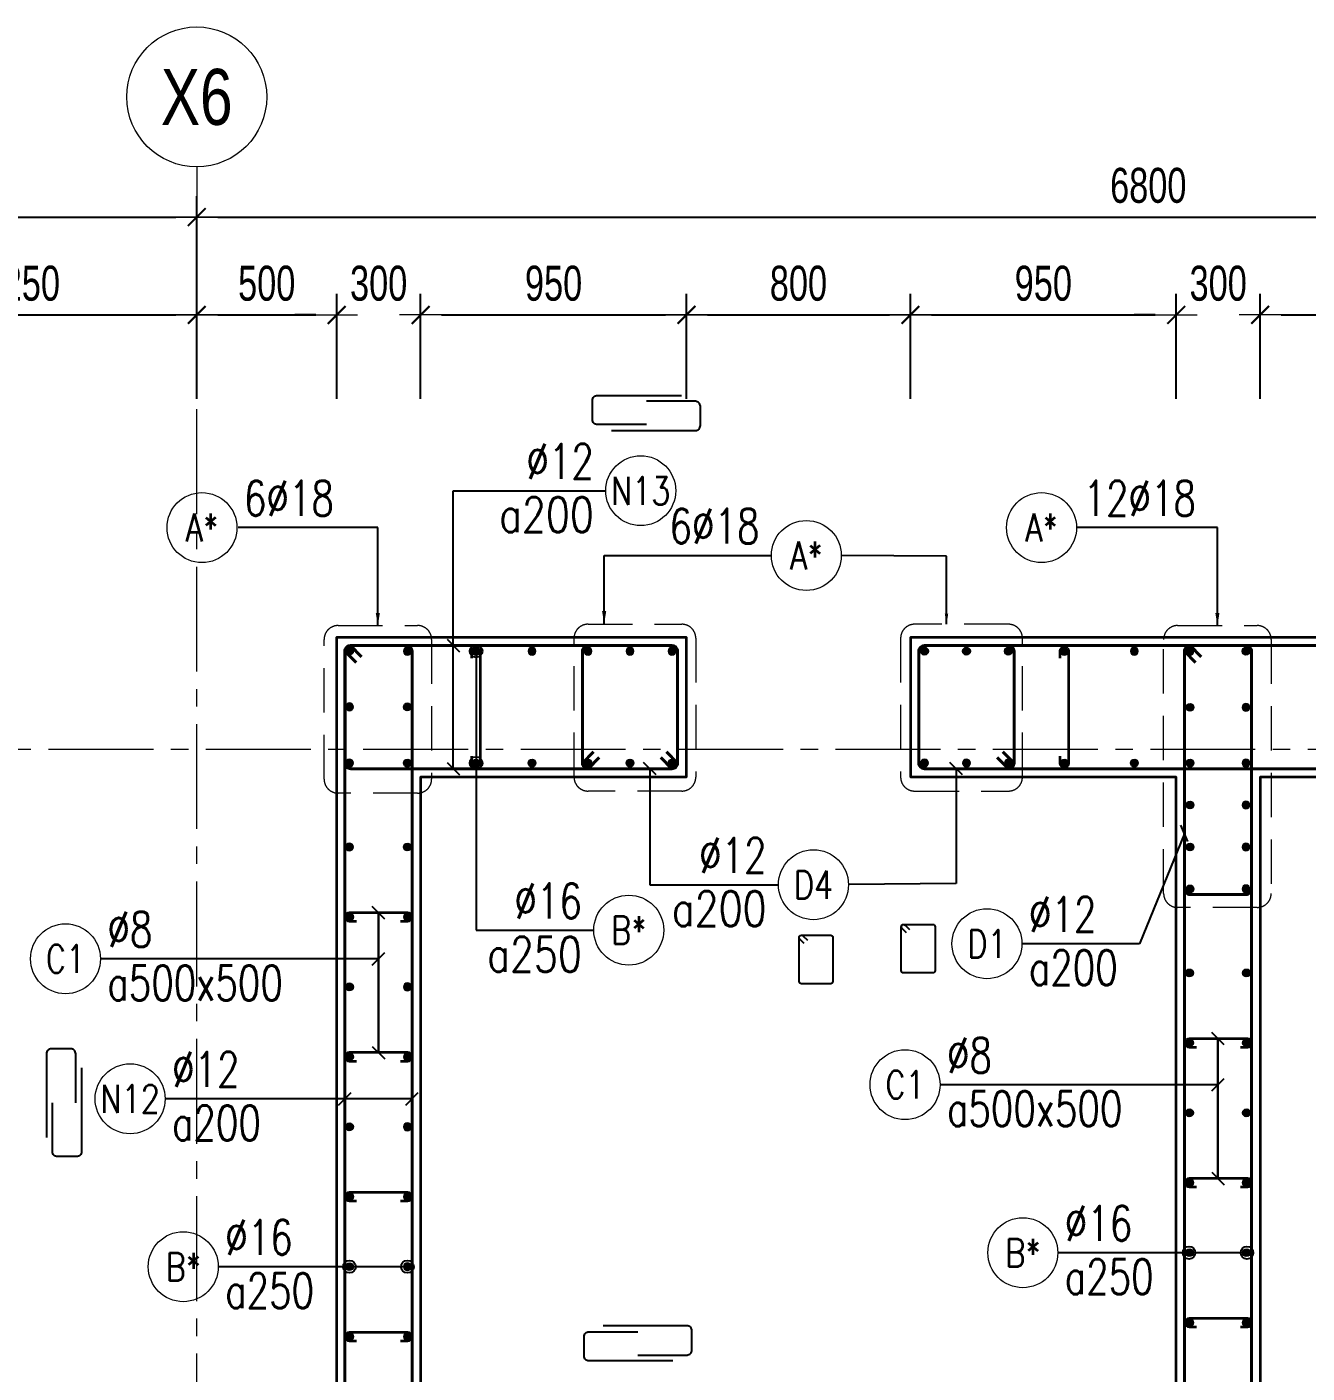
# Model space of a CAD drawing. Header units: millimetres. Extents: x 988833 to 1318015, y -9365 to 47591.
# Drawn here: x 999200 to 1003774, y 42775 to 47586 of the extents above; entities that cross this region are included whole.
import ezdxf
from ezdxf.enums import TextEntityAlignment as Align

# ---------------------------------------------------------------- set-up
doc = ezdxf.new("R2010")
doc.units = ezdxf.units.MM
doc.header["$MEASUREMENT"] = 0
doc.linetypes.add('HIDDEN2', pattern=[4.7625, 3.175, -1.5875])
doc.linetypes.add('OF_Grid_1$0$CENTER2', pattern=[1.125, 0.75, -0.125, 0.125, -0.125])
doc.layers.get('0').update_dxf_attribs({"lineweight": 20})
doc.layers.get('Defpoints').update_dxf_attribs({"color": 151, "lineweight": 9})
for name, color, linetype, lineweight in [('KC-LEADER', 153, 'Continuous', 18), ('KC-THEP', 6, 'Continuous', 40), ('NDC_S_DIM', 1, 'Continuous', 15), ('NDC_S_HIDDEN', 8, 'HIDDEN2', 13), ('NDC_S_LEADER', 1, 'Continuous', 15), ('NDC_S_REBAR', 4, 'Continuous', 35), ('NDC_S_STIRRUP', 4, 'Continuous', 40), ('NDC_S_VN TEXT', 7, 'Continuous', 20), ('NDC_S_WALL', 6, 'Continuous', 35), ('OF_Grid_1$0$NDC_S_AXIS', 5, 'OF_Grid_1$0$CENTER2', 13), ('OF_Grid_1$0$NDC_S_SYMBOL', 1, 'Continuous', 15), ('OF_Grid_1$0$NDC_S_TEXT SYMBOL', 7, 'Continuous', 20)]:
    doc.layers.add(name, color=color, linetype=linetype, lineweight=lineweight)
doc.layers.add('Leader', color=6, linetype='Continuous')
doc.layers.add('Ligature', color=1, linetype='Continuous')
doc.styles.add('NDC_DIM', font='', dxfattribs={"width": 0.75})
doc.styles.add('NDC_EN TXT', font='romans.shx', dxfattribs={"width": 0.8})
doc.styles.add('OF_Grid_1$0$NDC_ANNO', font='', dxfattribs={"width": 0.8})
doc.styles.get('NDC_DIM').set_extended_font_data('Dotum')
doc.styles.get('OF_Grid_1$0$NDC_ANNO').set_extended_font_data('Dotum')
doc.dimstyles.new('NDC_dim_25', dxfattribs={"dimscale": 25, "dimtxt": 2.5, "dimasz": 1.5, "dimexe": 1.5, "dimexo": 2.5, "dimgap": 1, "dimtad": 1, "dimdec": 0, "dimzin": 0, "dimdsep": 46, "dimtxsty": 'NDC_DIM', "dimblk": 'DIMMARK', "dimcen": 0.09, "dimdle": 1.2, "dimclrd": 1, "dimclre": 1, "dimclrt": 3, "dimadec": 0, "dimazin": 0, "dimtfac": 1, "dimtdec": 0, "dimtix": 1, "dimtofl": 0, "dimtmove": 0, "dimatfit": 3, "dimfxl": 6, "dimfxlon": 1, "dimtolj": 1, "dimtzin": 0, "dimarcsym": 0})
doc.dimstyles.new('NDC_dim_30', dxfattribs={"dimscale": 30, "dimtxt": 2.5, "dimasz": 1.5, "dimexe": 1.5, "dimexo": 2.5, "dimgap": 1, "dimtad": 1, "dimdec": 0, "dimzin": 0, "dimdsep": 46, "dimtxsty": 'NDC_DIM', "dimblk": 'DIMMARK', "dimcen": 0.09, "dimdle": 1.2, "dimclrd": 1, "dimclre": 1, "dimclrt": 3, "dimadec": 0, "dimazin": 0, "dimtfac": 1, "dimtdec": 0, "dimtix": 1, "dimtofl": 0, "dimtmove": 0, "dimatfit": 3, "dimfxl": 6, "dimfxlon": 1, "dimtolj": 1, "dimtzin": 0, "dimarcsym": 0})
doc.dimstyles.new('NDC_dim_50', dxfattribs={"dimscale": 50, "dimtxt": 2.5, "dimasz": 1.5, "dimexe": 1.5, "dimexo": 2.5, "dimgap": 1, "dimtad": 1, "dimdec": 0, "dimzin": 0, "dimdsep": 46, "dimtxsty": 'NDC_DIM', "dimblk": 'DIMMARK', "dimcen": 0.09, "dimdle": 1.2, "dimclrd": 1, "dimclre": 1, "dimclrt": 3, "dimadec": 0, "dimazin": 0, "dimtfac": 1, "dimtdec": 0, "dimtix": 1, "dimtofl": 0, "dimtmove": 0, "dimatfit": 3, "dimfxl": 6, "dimfxlon": 1, "dimtolj": 1, "dimtzin": 0, "dimarcsym": 0})

# ---------------------------------------------------------------- blocks, each defined once
blk = doc.blocks.new('THEP')
at = {"layer": 'KC-LEADER', "color": 6}
blk.add_circle((0, 0), 14, dxfattribs=at)
at = {"layer": 'KC-THEP'}
for p, q in [((-14, 0), (14, 0)), ((9.9, 9.9), (-9.9, -9.9)), ((-9.9, 9.9), (9.9, -9.9)), ((0, 14), (0, -14))]:
    blk.add_line(p, q, dxfattribs=at)
blk = doc.blocks.new('DIMMARK')
at = {"layer": 'NDC_S_DIM', "color": 1}
blk.add_line((-1.5, 0), (1, 0), dxfattribs=at)
at = {"layer": 'NDC_S_DIM', "color": 2, "const_width": 0.1}
blk.add_lwpolyline([(-0.424, -0.424), (0.424, 0.424)], dxfattribs=at)
blk = doc.blocks.new('*U11')
blk.add_circle((-2.5, 0), 2.5)
at = {"layer": 'NDC_S_VN TEXT', "color": 3, "style": 'NDC_EN TXT', "width": 0.75}
for tag, p in [('DK1', (0.5, 0.846)), ('KC1', (0.5, -2.973))]:
    blk.add_attdef(tag, p, '', height=2.5, dxfattribs=at)
at = {"layer": 'NDC_S_VN TEXT', "color": 7, "style": 'NDC_EN TXT', "width": 0.8}
blk.add_attdef('SH2', text='', height=2, dxfattribs=at).set_placement((-2.5, 0), align=Align.MIDDLE)
blk = doc.blocks.new('A$C72321851')
at = {"layer": 'Ligature'}
for points in [[(-60.9, -129.3), (-60.9, 170.9, -0.414214), (-43.3, 188.5), (25.8, 188.5, -0.414214), (43.4, 170.9), (43.4, -4.3)], [(-39.7, -4.3), (-39.7, -179.5, 0.414214), (-22.1, -197.1), (47, -197.1, 0.414214), (64.6, -179.5), (64.6, 120.7)]]:
    blk.add_lwpolyline(points, format="xyb", dxfattribs=at)
blk = doc.blocks.new('*U12')
blk.add_circle((-2.5, 0), 2.5)
at = {"layer": 'NDC_S_VN TEXT', "color": 3, "style": 'NDC_EN TXT', "width": 0.75}
for tag, p in [('DK1', (0.5, 0.846)), ('KC1', (0.5, -2.973))]:
    blk.add_attdef(tag, p, '', height=2.5, dxfattribs=at)
at = {"layer": 'NDC_S_VN TEXT', "color": 7, "style": 'NDC_EN TXT', "width": 0.8}
blk.add_attdef('SH2', text='', height=2, dxfattribs=at).set_placement((-2.5, 0), align=Align.MIDDLE)
blk = doc.blocks.new('*U9')
blk.add_circle((2.5, 0), 2.5)
at = {"layer": 'NDC_S_VN TEXT', "color": 3, "style": 'NDC_EN TXT', "width": 0.75}
blk.add_attdef('DK2', text='', height=2.5, dxfattribs=at).set_placement((-0.85, 0.846), align=Align.RIGHT)
at = {"layer": 'NDC_S_VN TEXT', "color": 7, "style": 'NDC_EN TXT', "width": 0.8}
blk.add_attdef('SH3', text='', height=2, dxfattribs=at).set_placement((2.5, 0), align=Align.MIDDLE)
blk = doc.blocks.new('*U10')
blk.add_circle((2.5, 0), 2.5)
at = {"layer": 'NDC_S_VN TEXT', "color": 3, "style": 'NDC_EN TXT'}
for tag, width, p in [('DK2', 0.75, (-0.85, 0.846)), ('KC2', 0.8, (-0.85, -2.973))]:
    blk.add_attdef(tag, text='', height=2.5, dxfattribs=dict(at, width=width)).set_placement(p, align=Align.RIGHT)
at = {"layer": 'NDC_S_VN TEXT', "color": 7, "style": 'NDC_EN TXT', "width": 0.8}
blk.add_attdef('SH3', text='', height=2, dxfattribs=at).set_placement((2.5, 0), align=Align.MIDDLE)
blk = doc.blocks.new('*U13')
blk.add_circle((-2.5, 0), 2.5)
at = {"layer": 'NDC_S_VN TEXT', "color": 3, "style": 'NDC_EN TXT', "width": 0.75}
blk.add_attdef('DK1', (0.5, 0.846), '', height=2.5, dxfattribs=at)
at = {"layer": 'NDC_S_VN TEXT', "color": 7, "style": 'NDC_EN TXT', "width": 0.8}
blk.add_attdef('SH2', text='', height=2, dxfattribs=at).set_placement((-2.5, 0), align=Align.MIDDLE)
blk = doc.blocks.new('*U56')
at = {"layer": 'OF_Grid_1$0$NDC_S_SYMBOL'}
blk.add_line((0, 5), (0, 9), dxfattribs=at)
blk.add_circle((0, 0), 5, dxfattribs=at)
at = {"layer": 'OF_Grid_1$0$NDC_S_TEXT SYMBOL', "color": 7, "style": 'OF_Grid_1$0$NDC_ANNO', "width": 0.8}
blk.add_attdef('GRID', text='', height=4, dxfattribs=at).set_placement((0, 0), align=Align.MIDDLE)
blk = doc.blocks.new('*D180')
at = {"layer": 'Defpoints', "color": 0, "ltscale": 200, "transparency": 16777216}
for p in [(999806.4, 46906.4), (991706.4, 45352.4), (999806.4, 44783.5)]:
    blk.add_point(p, dxfattribs=at)
at = {"layer": 'NDC_S_DIM', "color": 1, "lineweight": -2, "ltscale": 200, "transparency": 16777216}
for p, q in [((991706.4, 46606.4), (991706.4, 46981.4)), ((999806.4, 46606.4), (999806.4, 46981.4)), ((991781.4, 46906.4), (999731.4, 46906.4))]:
    blk.add_line(p, q, dxfattribs=at)
at = {"layer": 'NDC_S_DIM', "color": 1, "lineweight": -2, "ltscale": 200, "transparency": 16777216, "xscale": 75, "yscale": 75, "zscale": 75, "rotation": 180}
blk.add_blockref('DIMMARK', (991706.4, 46906.4), dxfattribs=at)
at = {"layer": 'NDC_S_DIM', "color": 1, "lineweight": -2, "ltscale": 200, "transparency": 16777216, "xscale": 75, "yscale": 75, "zscale": 75}
blk.add_blockref('DIMMARK', (999806.4, 46906.4), dxfattribs=at)
at = {"layer": 'NDC_S_DIM', "color": 3, "ltscale": 200, "transparency": 16777216, "insert": (995756.4, 47019), "char_height": 125, "attachment_point": 5, "style": 'NDC_DIM'}
blk.add_mtext('\\A1;8100', dxfattribs=at)
blk = doc.blocks.new('*D181')
at = {"layer": 'Defpoints', "color": 0, "ltscale": 200, "transparency": 16777216}
for p in [(1006606.6, 46906.4), (999806.4, 44783.5), (1006606.6, 44153.7)]:
    blk.add_point(p, dxfattribs=at)
at = {"layer": 'NDC_S_DIM', "color": 1, "lineweight": -2, "ltscale": 200, "transparency": 16777216}
for p, q in [((999806.4, 46606.4), (999806.4, 46981.4)), ((1006606.6, 46606.4), (1006606.6, 46981.4)), ((999881.4, 46906.4), (1006531.6, 46906.4))]:
    blk.add_line(p, q, dxfattribs=at)
at = {"layer": 'NDC_S_DIM', "color": 1, "lineweight": -2, "ltscale": 200, "transparency": 16777216, "xscale": 75, "yscale": 75, "zscale": 75, "rotation": 180}
blk.add_blockref('DIMMARK', (999806.4, 46906.4), dxfattribs=at)
at = {"layer": 'NDC_S_DIM', "color": 1, "lineweight": -2, "ltscale": 200, "transparency": 16777216, "xscale": 75, "yscale": 75, "zscale": 75}
blk.add_blockref('DIMMARK', (1006606.6, 46906.4), dxfattribs=at)
at = {"layer": 'NDC_S_DIM', "color": 3, "ltscale": 200, "transparency": 16777216, "insert": (1003206.5, 47019), "char_height": 125, "attachment_point": 5, "style": 'NDC_DIM'}
blk.add_mtext('\\A1;6800', dxfattribs=at)
blk = doc.blocks.new('*D147')
at = {"layer": 'Defpoints', "color": 0, "ltscale": 200, "transparency": 16777216}
for p in [(999806.4, 46556.7), (999806.4, 45004.9), (998556.4, 44904.9)]:
    blk.add_point(p, dxfattribs=at)
at = {"layer": 'NDC_S_DIM', "color": 1, "lineweight": -2, "ltscale": 200, "transparency": 16777216}
for p, q in [((998556.4, 46256.7), (998556.4, 46631.7)), ((999806.4, 46256.7), (999806.4, 46631.7)), ((998631.4, 46556.7), (999731.4, 46556.7))]:
    blk.add_line(p, q, dxfattribs=at)
at = {"layer": 'NDC_S_DIM', "color": 1, "lineweight": -2, "ltscale": 200, "transparency": 16777216, "xscale": 75, "yscale": 75, "zscale": 75, "rotation": 180}
blk.add_blockref('DIMMARK', (998556.4, 46556.7), dxfattribs=at)
at = {"layer": 'NDC_S_DIM', "color": 1, "lineweight": -2, "ltscale": 200, "transparency": 16777216, "xscale": 75, "yscale": 75, "zscale": 75}
blk.add_blockref('DIMMARK', (999806.4, 46556.7), dxfattribs=at)
at = {"layer": 'NDC_S_DIM', "color": 3, "ltscale": 200, "transparency": 16777216, "insert": (999181.4, 46669.2), "char_height": 125, "attachment_point": 5, "style": 'NDC_DIM'}
blk.add_mtext('\\A1;1250', dxfattribs=at)
blk = doc.blocks.new('*D148')
at = {"layer": 'Defpoints', "color": 0, "ltscale": 200, "transparency": 16777216}
for p in [(1000306.4, 46556.7), (1000306.4, 45281.8), (999806.4, 45004.9)]:
    blk.add_point(p, dxfattribs=at)
at = {"layer": 'NDC_S_DIM', "color": 1, "lineweight": -2, "ltscale": 200, "transparency": 16777216}
for p, q in [((999806.4, 46256.7), (999806.4, 46631.7)), ((1000306.4, 46256.7), (1000306.4, 46631.7)), ((999881.4, 46556.7), (1000231.4, 46556.7))]:
    blk.add_line(p, q, dxfattribs=at)
at = {"layer": 'NDC_S_DIM', "color": 1, "lineweight": -2, "ltscale": 200, "transparency": 16777216, "xscale": 75, "yscale": 75, "zscale": 75, "rotation": 180}
blk.add_blockref('DIMMARK', (999806.4, 46556.7), dxfattribs=at)
at = {"layer": 'NDC_S_DIM', "color": 1, "lineweight": -2, "ltscale": 200, "transparency": 16777216, "xscale": 75, "yscale": 75, "zscale": 75}
blk.add_blockref('DIMMARK', (1000306.4, 46556.7), dxfattribs=at)
at = {"layer": 'NDC_S_DIM', "color": 3, "ltscale": 200, "transparency": 16777216, "insert": (1000056.4, 46669.2), "char_height": 125, "attachment_point": 5, "style": 'NDC_DIM'}
blk.add_mtext('\\A1;500', dxfattribs=at)
blk = doc.blocks.new('*D149')
at = {"layer": 'Defpoints', "color": 0, "ltscale": 200, "transparency": 16777216}
for p in [(1000606.4, 46556.7), (1000306.4, 45281.8), (1000606.4, 44785.5)]:
    blk.add_point(p, dxfattribs=at)
at = {"layer": 'NDC_S_DIM', "color": 1, "lineweight": -2, "ltscale": 200, "transparency": 16777216}
for p, q in [((1000306.4, 46256.7), (1000306.4, 46631.7)), ((1000606.4, 46256.7), (1000606.4, 46631.7)), ((1000231.4, 46556.7), (1000156.4, 46556.7)), ((1000681.4, 46556.7), (1000756.4, 46556.7))]:
    blk.add_line(p, q, dxfattribs=at)
at = {"layer": 'NDC_S_DIM', "color": 1, "lineweight": -2, "ltscale": 200, "transparency": 16777216, "xscale": 75, "yscale": 75, "zscale": 75}
blk.add_blockref('DIMMARK', (1000306.4, 46556.7), dxfattribs=at)
at = {"layer": 'NDC_S_DIM', "color": 1, "lineweight": -2, "ltscale": 200, "transparency": 16777216, "xscale": 75, "yscale": 75, "zscale": 75, "rotation": 180}
blk.add_blockref('DIMMARK', (1000606.4, 46556.7), dxfattribs=at)
at = {"layer": 'NDC_S_DIM', "color": 3, "ltscale": 200, "transparency": 16777216, "insert": (1000456.4, 46669.2), "char_height": 125, "attachment_point": 5, "style": 'NDC_DIM'}
blk.add_mtext('\\A1;300', dxfattribs=at)
blk = doc.blocks.new('*D150')
at = {"layer": 'Defpoints', "color": 0, "ltscale": 200, "transparency": 16777216}
for p in [(1001556.3, 46556.7), (1001556.3, 44904.9), (1000606.4, 44785.5)]:
    blk.add_point(p, dxfattribs=at)
at = {"layer": 'NDC_S_DIM', "color": 1, "lineweight": -2, "ltscale": 200, "transparency": 16777216}
for p, q in [((1000606.4, 46256.7), (1000606.4, 46631.7)), ((1001556.3, 46256.7), (1001556.3, 46631.7)), ((1000681.4, 46556.7), (1001481.3, 46556.7))]:
    blk.add_line(p, q, dxfattribs=at)
at = {"layer": 'NDC_S_DIM', "color": 1, "lineweight": -2, "ltscale": 200, "transparency": 16777216, "xscale": 75, "yscale": 75, "zscale": 75, "rotation": 180}
blk.add_blockref('DIMMARK', (1000606.4, 46556.7), dxfattribs=at)
at = {"layer": 'NDC_S_DIM', "color": 1, "lineweight": -2, "ltscale": 200, "transparency": 16777216, "xscale": 75, "yscale": 75, "zscale": 75}
blk.add_blockref('DIMMARK', (1001556.3, 46556.7), dxfattribs=at)
at = {"layer": 'NDC_S_DIM', "color": 3, "ltscale": 200, "transparency": 16777216, "insert": (1001081.4, 46669.2), "char_height": 125, "attachment_point": 5, "style": 'NDC_DIM'}
blk.add_mtext('\\A1;950', dxfattribs=at)
blk = doc.blocks.new('*D151')
at = {"layer": 'Defpoints', "color": 0, "ltscale": 200, "transparency": 16777216}
for p in [(1002356.6, 46556.7), (1002356.6, 45177.5), (1001556.3, 44904.9)]:
    blk.add_point(p, dxfattribs=at)
at = {"layer": 'NDC_S_DIM', "color": 1, "lineweight": -2, "ltscale": 200, "transparency": 16777216}
for p, q in [((1001556.3, 46256.7), (1001556.3, 46631.7)), ((1002356.6, 46256.7), (1002356.6, 46631.7)), ((1001631.3, 46556.7), (1002281.6, 46556.7))]:
    blk.add_line(p, q, dxfattribs=at)
at = {"layer": 'NDC_S_DIM', "color": 1, "lineweight": -2, "ltscale": 200, "transparency": 16777216, "xscale": 75, "yscale": 75, "zscale": 75, "rotation": 180}
blk.add_blockref('DIMMARK', (1001556.3, 46556.7), dxfattribs=at)
at = {"layer": 'NDC_S_DIM', "color": 1, "lineweight": -2, "ltscale": 200, "transparency": 16777216, "xscale": 75, "yscale": 75, "zscale": 75}
blk.add_blockref('DIMMARK', (1002356.6, 46556.7), dxfattribs=at)
at = {"layer": 'NDC_S_DIM', "color": 3, "ltscale": 200, "transparency": 16777216, "insert": (1001956.4, 46669.2), "char_height": 125, "attachment_point": 5, "style": 'NDC_DIM'}
blk.add_mtext('\\A1;800', dxfattribs=at)
blk = doc.blocks.new('*D152')
at = {"layer": 'Defpoints', "color": 0, "ltscale": 200, "transparency": 16777216}
for p in [(1003306.4, 46556.7), (1002356.6, 45177.5), (1003306.4, 44876.4)]:
    blk.add_point(p, dxfattribs=at)
at = {"layer": 'NDC_S_DIM', "color": 1, "lineweight": -2, "ltscale": 200, "transparency": 16777216}
for p, q in [((1002356.6, 46256.7), (1002356.6, 46631.7)), ((1003306.4, 46256.7), (1003306.4, 46631.7)), ((1002431.6, 46556.7), (1003231.4, 46556.7))]:
    blk.add_line(p, q, dxfattribs=at)
at = {"layer": 'NDC_S_DIM', "color": 1, "lineweight": -2, "ltscale": 200, "transparency": 16777216, "xscale": 75, "yscale": 75, "zscale": 75, "rotation": 180}
blk.add_blockref('DIMMARK', (1002356.6, 46556.7), dxfattribs=at)
at = {"layer": 'NDC_S_DIM', "color": 1, "lineweight": -2, "ltscale": 200, "transparency": 16777216, "xscale": 75, "yscale": 75, "zscale": 75}
blk.add_blockref('DIMMARK', (1003306.4, 46556.7), dxfattribs=at)
at = {"layer": 'NDC_S_DIM', "color": 3, "ltscale": 200, "transparency": 16777216, "insert": (1002831.5, 46669.2), "char_height": 125, "attachment_point": 5, "style": 'NDC_DIM'}
blk.add_mtext('\\A1;950', dxfattribs=at)
blk = doc.blocks.new('*D141')
at = {"layer": 'Defpoints', "color": 0, "ltscale": 200, "transparency": 16777216}
for p in [(1003606.4, 46556.7), (1003306.4, 44876.4), (1003606.4, 44853.7)]:
    blk.add_point(p, dxfattribs=at)
at = {"layer": 'NDC_S_DIM', "color": 1, "lineweight": -2, "ltscale": 200, "transparency": 16777216}
for p, q in [((1003306.4, 46256.7), (1003306.4, 46631.7)), ((1003606.4, 46256.7), (1003606.4, 46631.7)), ((1003231.4, 46556.7), (1003156.4, 46556.7)), ((1003681.4, 46556.7), (1003756.4, 46556.7))]:
    blk.add_line(p, q, dxfattribs=at)
at = {"layer": 'NDC_S_DIM', "color": 1, "lineweight": -2, "ltscale": 200, "transparency": 16777216, "xscale": 75, "yscale": 75, "zscale": 75}
blk.add_blockref('DIMMARK', (1003306.4, 46556.7), dxfattribs=at)
at = {"layer": 'NDC_S_DIM', "color": 1, "lineweight": -2, "ltscale": 200, "transparency": 16777216, "xscale": 75, "yscale": 75, "zscale": 75, "rotation": 180}
blk.add_blockref('DIMMARK', (1003606.4, 46556.7), dxfattribs=at)
at = {"layer": 'NDC_S_DIM', "color": 3, "ltscale": 200, "transparency": 16777216, "insert": (1003456.4, 46669.2), "char_height": 125, "attachment_point": 5, "style": 'NDC_DIM'}
blk.add_mtext('\\A1;300', dxfattribs=at)
blk = doc.blocks.new('*D142')
at = {"layer": 'Defpoints', "color": 0, "ltscale": 200, "transparency": 16777216}
for p in [(1006306.4, 46556.7), (1003606.4, 44853.7), (1006306.4, 44718.9)]:
    blk.add_point(p, dxfattribs=at)
at = {"layer": 'NDC_S_DIM', "color": 1, "lineweight": -2, "ltscale": 200, "transparency": 16777216}
for p, q in [((1003606.4, 46256.7), (1003606.4, 46631.7)), ((1006306.4, 46256.7), (1006306.4, 46631.7)), ((1003681.4, 46556.7), (1006231.4, 46556.7))]:
    blk.add_line(p, q, dxfattribs=at)
at = {"layer": 'NDC_S_DIM', "color": 1, "lineweight": -2, "ltscale": 200, "transparency": 16777216, "xscale": 75, "yscale": 75, "zscale": 75, "rotation": 180}
blk.add_blockref('DIMMARK', (1003606.4, 46556.7), dxfattribs=at)
at = {"layer": 'NDC_S_DIM', "color": 1, "lineweight": -2, "ltscale": 200, "transparency": 16777216, "xscale": 75, "yscale": 75, "zscale": 75}
blk.add_blockref('DIMMARK', (1006306.4, 46556.7), dxfattribs=at)
at = {"layer": 'NDC_S_DIM', "color": 3, "ltscale": 200, "transparency": 16777216, "insert": (1004956.4, 46669.2), "char_height": 125, "attachment_point": 5, "style": 'NDC_DIM'}
blk.add_mtext('\\A1;2700', dxfattribs=at)

msp = doc.modelspace()

# ---------------------------------------------------------------- linework, layer by layer
at = {"layer": 'Ligature'}
for points in [[(1002342.2, 44348.3), (1002326.2, 44364.3, -0.668179), (1002332, 44378.2), (1002436.6, 44378.2, -0.414214), (1002444.8, 44370.1), (1002444.8, 44213, -0.414214), (1002436.6, 44204.8), (1002332, 44204.8, -0.414214), (1002323.8, 44213), (1002323.8, 44370.1, -0.668179), (1002337.8, 44375.9), (1002353.7, 44359.9)], [(1001977.2, 44309.9), (1001961.2, 44325.8, -0.668179), (1001967, 44339.8), (1002071.6, 44339.8, -0.414214), (1002079.8, 44331.6), (1002079.8, 44174.5, -0.414214), (1002071.6, 44166.3), (1001967, 44166.3, -0.414214), (1001958.8, 44174.5), (1001958.8, 44331.6, -0.668179), (1001972.7, 44337.4), (1001988.7, 44321.4)]]:
    msp.add_lwpolyline(points, format="xyb", dxfattribs=at)
at = {"layer": 'NDC_S_HIDDEN', "ltscale": 50}
for points in [[(1000311.4, 45446.5), (1000595.7, 45446.5, -0.414214), (1000645.7, 45396.5), (1000645.7, 44897.6, -0.414214), (1000595.7, 44847.6), (1000311.4, 44847.6, -0.414214), (1000261.4, 44897.6), (1000261.4, 45396.5, -0.414214)], [(1001204.5, 45451.1), (1001539.7, 45451.1, -0.414214), (1001589.7, 45401.1), (1001589.7, 44904.9, -0.414214), (1001539.7, 44854.9), (1001204.5, 44854.9, -0.414214), (1001154.5, 44904.9), (1001154.5, 45401.1, -0.414214)], [(1002706.8, 45451.1), (1002371.6, 45451.1, 0.414214), (1002321.6, 45401.1), (1002321.6, 44904.9, 0.414214), (1002371.6, 44854.9), (1002706.8, 44854.9, 0.414214), (1002756.8, 44904.9), (1002756.8, 45401.1, 0.414214)], [(1003311.4, 45446.5), (1003595.7, 45446.5, -0.414214), (1003645.7, 45396.5), (1003645.7, 44489, -0.414214), (1003595.7, 44439), (1003311.4, 44439, -0.414214), (1003261.4, 44489), (1003261.4, 45396.5, -0.414214)]]:
    msp.add_lwpolyline(points, format="xyb", close=True, dxfattribs=at)
at = {"layer": 'NDC_S_REBAR'}
for points in [[(1000789.5, 45329.9), (1000789.5, 45354.9, -1), (1000819.5, 45354.9), (1000819.5, 44954.9, -1), (1000789.5, 44954.9), (1000789.5, 44979.9)], [(1002891.8, 45329.9), (1002891.8, 45354.9, -1), (1002921.8, 45354.9), (1002921.8, 44954.9, -1), (1002891.8, 44954.9), (1002891.8, 44979.9)], [(1000534.2, 44389.9), (1000559.2, 44389.9, 1), (1000559.2, 44419.9), (1000352.1, 44419.9, 1), (1000352.1, 44389.9), (1000377.1, 44389.9)], [(1003535.8, 43939.9), (1003560.8, 43939.9, 1), (1003560.8, 43969.9), (1003353.7, 43969.9, 1), (1003353.7, 43939.9), (1003378.7, 43939.9)], [(1000534.2, 43889.9), (1000559.2, 43889.9, 1), (1000559.2, 43919.9), (1000352.1, 43919.9, 1), (1000352.1, 43889.9), (1000377.1, 43889.9)], [(1003535.8, 43439.9), (1003560.8, 43439.9, 1), (1003560.8, 43469.9), (1003353.7, 43469.9, 1), (1003353.7, 43439.9), (1003378.7, 43439.9)], [(1000534.2, 43389.9), (1000559.2, 43389.9, 1), (1000559.2, 43419.9), (1000352.1, 43419.9, 1), (1000352.1, 43389.9), (1000377.1, 43389.9)], [(1003535.8, 42939.9), (1003560.8, 42939.9, 1), (1003560.8, 42969.9), (1003353.7, 42969.9, 1), (1003353.7, 42939.9), (1003378.7, 42939.9)], [(1000534.2, 42889.9), (1000559.2, 42889.9, 1), (1000559.2, 42919.9), (1000352.1, 42919.9, 1), (1000352.1, 42889.9), (1000377.1, 42889.9)]]:
    msp.add_lwpolyline(points, format="xyb", dxfattribs=at)
at = {"layer": 'NDC_S_STIRRUP'}
for points in [[(1000375.6, 45314.9), (1000335.6, 45354.9, -0.414214), (1000355.6, 45374.9), (1000555.6, 45374.9, -0.414214), (1000575.6, 45354.9), (1000575.6, 41404.9, -0.414214), (1000555.6, 41384.9), (1000355.6, 41384.9, -0.414214), (1000335.6, 41404.9), (1000335.6, 45354.9, -0.414214), (1000355.6, 45374.9), (1000395.6, 45334.9)], [(1001464.5, 44974.9), (1001504.5, 44934.9, 0.414214), (1001524.5, 44954.9), (1001524.5, 45354.9, 0.414214), (1001504.5, 45374.9), (1000356.4, 45374.9, 0.414214), (1000336.4, 45354.9), (1000336.4, 44954.9, 0.414214), (1000356.4, 44934.9), (1001504.5, 44934.9, 0.414214), (1001524.5, 44954.9), (1001484.5, 44994.9)], [(1001224.5, 44994.9), (1001184.5, 44954.9, 0.414214), (1001204.5, 44934.9), (1001504.5, 44934.9, 0.414214), (1001524.5, 44954.9), (1001524.5, 45354.9, 0.414214), (1001504.5, 45374.9), (1001204.5, 45374.9, 0.414214), (1001184.5, 45354.9), (1001184.5, 44954.9, 0.414214), (1001204.5, 44934.9), (1001244.5, 44974.9)], [(1006515.6, 44974.9), (1006555.6, 44934.9, 0.414214), (1006575.6, 44954.9), (1006575.6, 45354.9, 0.414214), (1006555.6, 45374.9), (1002406.8, 45374.9, 0.414214), (1002386.8, 45354.9), (1002386.8, 44954.9, 0.414214), (1002406.8, 44934.9), (1006555.6, 44934.9, 0.414214), (1006575.6, 44954.9), (1006535.6, 44994.9)], [(1002686.8, 44994.9), (1002726.8, 44954.9, -0.414214), (1002706.8, 44934.9), (1002406.8, 44934.9, -0.414214), (1002386.8, 44954.9), (1002386.8, 45354.9, -0.414214), (1002406.8, 45374.9), (1002706.8, 45374.9, -0.414214), (1002726.8, 45354.9), (1002726.8, 44954.9, -0.414214), (1002706.8, 44934.9), (1002666.8, 44974.9)], [(1003375.6, 45314.9), (1003335.6, 45354.9, -0.414214), (1003355.6, 45374.9), (1003555.6, 45374.9, -0.414214), (1003575.6, 45354.9), (1003575.6, 33054.9, -0.414214), (1003555.6, 33034.9), (1003355.6, 33034.9, -0.414214), (1003335.6, 33054.9), (1003335.6, 45354.9, -0.414214), (1003355.6, 45374.9), (1003395.6, 45334.9)], [(1003375.6, 45314.9), (1003335.6, 45354.9, -0.414214), (1003355.6, 45374.9), (1003555.6, 45374.9, -0.414214), (1003575.6, 45354.9), (1003575.6, 44505.1, -0.414214), (1003555.6, 44485.1), (1003355.6, 44485.1, -0.414214), (1003335.6, 44505.1), (1003335.6, 45354.9, -0.414214), (1003355.6, 45374.9), (1003395.6, 45334.9)]]:
    msp.add_lwpolyline(points, format="xyb", dxfattribs=at)
at = {"layer": 'NDC_S_WALL'}
for points in [[(1003306.4, 36604.9), (1003306.4, 42004.9), (1003306.4, 42004.9), (1000606.4, 42004.9), (1000606.4, 42004.9), (1000606.4, 41354.9), (1000306.4, 41354.9), (1000306.4, 41354.9), (1000306.4, 45404.9), (1001555.3, 45404.9), (1001555.3, 45404.9), (1001555.3, 44904.9), (1001555.3, 44904.9), (1000606.4, 44904.9), (1000606.4, 42304.9), (1003306.4, 42304.9), (1003306.4, 42304.9), (1003306.4, 44904.9), (1003306.4, 44904.9), (1002357.6, 44904.9), (1002357.6, 44904.9), (1002357.6, 45404.9), (1006606.4, 45404.9)], [(1006306.4, 44254.9), (1006306.4, 44904.9), (1003606.4, 44904.9), (1003606.4, 33504.9)]]:
    msp.add_lwpolyline(points, dxfattribs=at)
at = {"layer": 'OF_Grid_1$0$NDC_S_AXIS', "ltscale": 500}
for p, q in [((999806.4, 31781.9), (999806.4, 46886)), ((989714, 45004.9), (1008334.6, 45004.9))]:
    msp.add_line(p, q, dxfattribs=at)

# ---------------------------------------------------------------- block references
at = {"layer": 'KC-THEP'}
for p, rotation in [((1000352.1, 45354.9), 189.668564436381), ((1002406.8, 45354.9), 189.6685644363809), ((1002556.8, 45354.9), 189.6685644363809), ((1002706.8, 45354.9), 189.6685644363809), ((1003555.6, 45354.9), 189.6685644363809), ((1000559.2, 45155.8), 9.66856443638095), ((1003355.6, 45154), 9.668564436380946), ((1000559.2, 44954.9), 9.668564436380946), ((1000804.5, 44954.9), 9.668564436380946), ((1001004.5, 44954.9), 9.668564436380946), ((1001204.5, 44954.9), 9.668564436380946), ((1001354.5, 44954.9), 9.668564436380946), ((1001504.5, 44954.9), 9.668564436380946), ((1002906.8, 44954.9), 9.668564436380946), ((1003156.8, 44954.9), 9.668564436380946), ((1003355.6, 44954.9), 9.668564436380946), ((1003355.6, 44804.9), 9.668564436380946), ((1000559.2, 44654.9), 9.668564436380946), ((1003355.6, 44654.9), 9.668564436380946), ((1003355.6, 44505.1), 9.668564436380946), ((1000352.1, 44404.9), 189.6685644363809), ((1003353.7, 44204.9), 9.668564436380926), ((1003557.5, 44204.9), 9.668564436380926), ((1000352.1, 44154.9), 189.6685644363809), ((1003353.7, 43954.9), 9.668564436380926), ((1003557.5, 43954.9), 9.668564436380926), ((1000352.1, 43904.9), 189.6685644363809), ((1003353.7, 43704.9), 9.668564436380926), ((1003557.5, 43704.9), 9.668564436380926), ((1000352.1, 43654.9), 189.6685644363809), ((1003353.7, 43454.9), 9.668564436380926), ((1003557.5, 43454.9), 9.668564436380926), ((1000352.1, 43404.9), 189.6685644363809), ((1003353.7, 43204.9), 9.668564436380926), ((1003557.5, 43204.9), 9.668564436380926), ((1000352.1, 43154.9), 189.6685644363809), ((1003353.7, 42954.9), 9.668564436380926), ((1003557.5, 42954.9), 9.668564436380926), ((1000352.1, 42904.9), 189.6685644363809)]:
    msp.add_blockref('THEP', p, dxfattribs=dict(at, rotation=rotation))
at = {"layer": 'KC-THEP', "xscale": -1}
for p, rotation in [((1000559.2, 45354.9), 170.331435563619), ((1000804.5, 45354.9), 170.331435563619), ((1001004.5, 45354.9), 170.331435563619), ((1001204.5, 45354.9), 170.331435563619), ((1001354.5, 45354.9), 170.331435563619), ((1001504.5, 45354.9), 170.331435563619), ((1002906.8, 45354.9), 170.331435563619), ((1003156.8, 45354.9), 170.331435563619), ((1003355.6, 45354.9), 170.331435563619), ((1000352.1, 45155.8), 350.3314355636191), ((1003555.6, 45154), 350.3314355636191), ((1000352.1, 44954.9), 350.3314355636191), ((1002406.8, 44954.9), 350.3314355636191), ((1002556.8, 44954.9), 350.3314355636191), ((1002706.8, 44954.9), 350.3314355636191), ((1003555.6, 44954.9), 350.3314355636191), ((1003555.6, 44804.9), 350.3314355636191), ((1000352.1, 44654.9), 350.3314355636191), ((1003555.6, 44654.9), 350.3314355636191), ((1003555.6, 44505.1), 350.3314355636191), ((1000559.2, 44404.9), 170.331435563619), ((1000559.2, 44154.9), 170.331435563619), ((1000559.2, 43904.9), 170.331435563619), ((1000559.2, 43654.9), 170.331435563619), ((1000559.2, 43404.9), 170.331435563619), ((1000559.2, 43154.9), 170.331435563619), ((1000559.2, 42904.9), 170.331435563619)]:
    msp.add_blockref('THEP', p, dxfattribs=dict(at, rotation=rotation))
at = {"layer": 'Leader', "xscale": -1, "rotation": 270.0000000000001}
msp.add_blockref('A$C72321851', (1001417.5, 46204.5), dxfattribs=at)
at = {"layer": 'Leader'}
for p, rotation in [((999334.1, 43736.8), 179.9999999999999), ((1001378.8, 42879), 89.99999999999997)]:
    msp.add_blockref('A$C72321851', p, dxfattribs=dict(at, rotation=rotation))
at = {"layer": 'NDC_S_VN TEXT', "xscale": 50, "yscale": 50, "zscale": 50}
for name, p, values in [('*U10', (1001267.9, 45928.5), {'SH3': 'N13', 'DK2': '%%C12', 'KC2': 'a200'}), ('*U13', (999950.1, 45796.4), {'SH2': 'A*', 'DK1': '6%%C18'}), ('*U13', (1002950.1, 45796.4), {'SH2': 'A*', 'DK1': '12%%C18'}), ('*U9', (1001859.6, 45696.9), {'SH3': 'A*', 'DK2': '6%%C18'}), ('*U10', (1001885.1, 44520.2), {'SH3': 'D4', 'DK2': '%%C12', 'KC2': 'a200'}), ('*U10', (1001225.1, 44357.6), {'SH3': 'B*', 'DK2': '%%C16', 'KC2': 'a250'}), ('*U11', (1002755.1, 44309.3), {'SH2': 'D1', 'DK1': '%%C12', 'KC1': 'a200'}), ('*U12', (999462.3, 44255.5), {'SH2': 'C1', 'DK1': '%%c8', 'KC1': 'a500x500'}), ('*U12', (1002462.3, 43805.5), {'SH2': 'C1', 'DK1': '%%c8', 'KC1': 'a500x500'}), ('*U11', (999693.3, 43755.1), {'SH2': 'N12', 'DK1': '%%C12', 'KC1': 'a200'}), ('*U11', (1002883.2, 43204.9), {'SH2': 'B*', 'DK1': '%%C16', 'KC1': 'a250'}), ('*U11', (999883.2, 43154.9), {'SH2': 'B*', 'DK1': '%%C16', 'KC1': 'a250'})]:
    msp.add_blockref(name, p, dxfattribs=at).add_auto_attribs(values)
at = {"layer": 'OF_Grid_1$0$NDC_S_AXIS'}
ref = msp.add_blockref('*U56', (999806.4, 47336), dxfattribs=dict(at, xscale=50, yscale=50, zscale=50, rotation=180))
ref.add_attrib('GRID', 'X6', dxfattribs={"layer": 'OF_Grid_1$0$NDC_S_TEXT SYMBOL', "color": 7, "height": 200, "style": 'OF_Grid_1$0$NDC_ANNO', "width": 0.8}).set_placement((999806.4, 47336), align=Align.MIDDLE)

# ---------------------------------------------------------------- dimensions: what is measured, and where the dimension line sits
at = {"layer": 'NDC_S_DIM', "ltscale": 200}
dim = msp.add_linear_dim(base=(999806.4, 46906.4), p1=(991706.4, 45352.4), p2=(999806.4, 44783.5), dimstyle='NDC_dim_50', dxfattribs=at)
dim.commit()
dim.dimension.update_dxf_attribs({"geometry": '*D180', "text_midpoint": (995756.4, 47019)})
for base, p1, p2, picture, middle in [((1006606.6, 46906.4), (999806.4, 44783.5), (1006606.6, 44153.7), '*D181', (1003206.5, 47019)), ((999806.4, 46556.7), (998556.4, 44904.9), (999806.4, 45004.9), '*D147', (999181.4, 46669.2)), ((1000306.4, 46556.7), (999806.4, 45004.9), (1000306.4, 45281.8), '*D148', (1000056.4, 46669.2)), ((1000606.4, 46556.7), (1000306.4, 45281.8), (1000606.4, 44785.5), '*D149', (1000456.4, 46669.2)), ((1001556.3, 46556.7), (1000606.4, 44785.5), (1001556.3, 44904.9), '*D150', (1001081.4, 46669.2)), ((1002356.6, 46556.7), (1001556.3, 44904.9), (1002356.6, 45177.5), '*D151', (1001956.4, 46669.2)), ((1003306.4, 46556.7), (1002356.6, 45177.5), (1003306.4, 44876.4), '*D152', (1002831.5, 46669.2)), ((1003606.4, 46556.7), (1003306.4, 44876.4), (1003606.4, 44853.7), '*D141', (1003456.4, 46669.2)), ((1006306.4, 46556.7), (1003606.4, 44853.7), (1006306.4, 44718.9), '*D142', (1004956.4, 46669.2))]:
    dim = msp.add_linear_dim(base=base, p1=p1, p2=p2, dimstyle='NDC_dim_50', override={"dimtmove": 1}, dxfattribs=at)
    dim.commit()
    dim.dimension.update_dxf_attribs({"geometry": picture, "text_midpoint": middle})

# ---------------------------------------------------------------- leaders
at = {"layer": 'NDC_S_HIDDEN', "ltscale": 200}
msp.add_leader([(1002485.5, 45451.1), (1002485.5, 45693.9), (1002109.6, 45696.4)], dimstyle='NDC_dim_25', override={"dimgap": 1, "dimtad": 0}, dxfattribs=at)
at = {"layer": 'NDC_S_LEADER'}
for points, override in [([(1000723.2, 44934.9), (1000723.2, 45928.3), (1001267.9, 45928.3)], {"dimtad": 0, "dimldrblk": 'Oblique'}), ([(1000723.2, 45374.9), (1000723.2, 45928.3), (1001267.9, 45928.3)], {"dimtad": 0, "dimldrblk": 'Oblique'}), ([(1000453.5, 45446.5), (1000453.5, 45796.4), (999954, 45796.4)], {"dimgap": 1, "dimtad": 0}), ([(1003453.5, 45446.5), (1003453.5, 45796.4), (1002954, 45796.4)], {"dimgap": 1, "dimtad": 0}), ([(1001262.2, 45453.1), (1001262.2, 45696.8), (1001859.6, 45696.8)], {"dimtad": 0}), ([(1000804.5, 45354.9), (1000804.5, 44357.4), (1001225.1, 44357.4)], {"dimgap": 1, "dimtad": 0, "dimldrblk": 'Origin'}), ([(1000804.5, 44954.9), (1000804.5, 44357.4), (1001225.1, 44357.4)], {"dimgap": 1, "dimtad": 0, "dimldrblk": 'Origin'}), ([(1001425.6, 44934.9), (1001425.6, 44520.2), (1001885.1, 44520.2)], {"dimtad": 0, "dimldrblk": 'Oblique'}), ([(1002520.2, 44934.9), (1002520.2, 44524.5), (1002135.1, 44521.3)], {"dimtad": 0, "dimldrblk": 'Oblique'}), ([(1003335.6, 44703.5), (1003175.5, 44309.3), (1002755.1, 44309.3)], {"dimtad": 0, "dimldrblk": 'Oblique'}), ([(1000455.6, 44419.9), (1000455.6, 43919.9)], {"dimtad": 0, "dimldrblk": 'Oblique'}), ([(1000455.6, 43919.9), (1000455.6, 44419.9)], {"dimtad": 0, "dimldrblk": 'Oblique'}), ([(1000455.6, 44255.5), (999462.3, 44255.5)], {"dimtad": 0, "dimldrblk": 'Oblique'}), ([(1003455.6, 43969.9), (1003455.6, 43469.9)], {"dimtad": 0, "dimldrblk": 'Oblique'}), ([(1003455.6, 43469.9), (1003455.6, 43969.9)], {"dimtad": 0, "dimldrblk": 'Oblique'}), ([(1003455.6, 43805.5), (1002462.3, 43805.5)], {"dimtad": 0, "dimldrblk": 'Oblique'}), ([(1000575.6, 43754.9), (999693.3, 43754.9)], {"dimtad": 0, "dimldrblk": 'Oblique'}), ([(1000335.6, 43754.9), (999693.3, 43754.9)], {"dimtad": 0, "dimldrblk": 'Oblique'}), ([(1003559.2, 43204.9), (1002883.2, 43204.9)], {"dimtad": 0, "dimldrblk": 'Origin'}), ([(1003352.1, 43204.9), (1002883.2, 43204.9)], {"dimtad": 0, "dimldrblk": 'Origin'}), ([(1000559.2, 43154.9), (999883.2, 43154.9)], {"dimtad": 0, "dimldrblk": 'Origin'}), ([(1000352.1, 43154.9), (999883.2, 43154.9)], {"dimtad": 0, "dimldrblk": 'Origin'})]:
    msp.add_leader(points, dimstyle='NDC_dim_30', override=override, dxfattribs=at)

doc.saveas('drawing.dxf')
